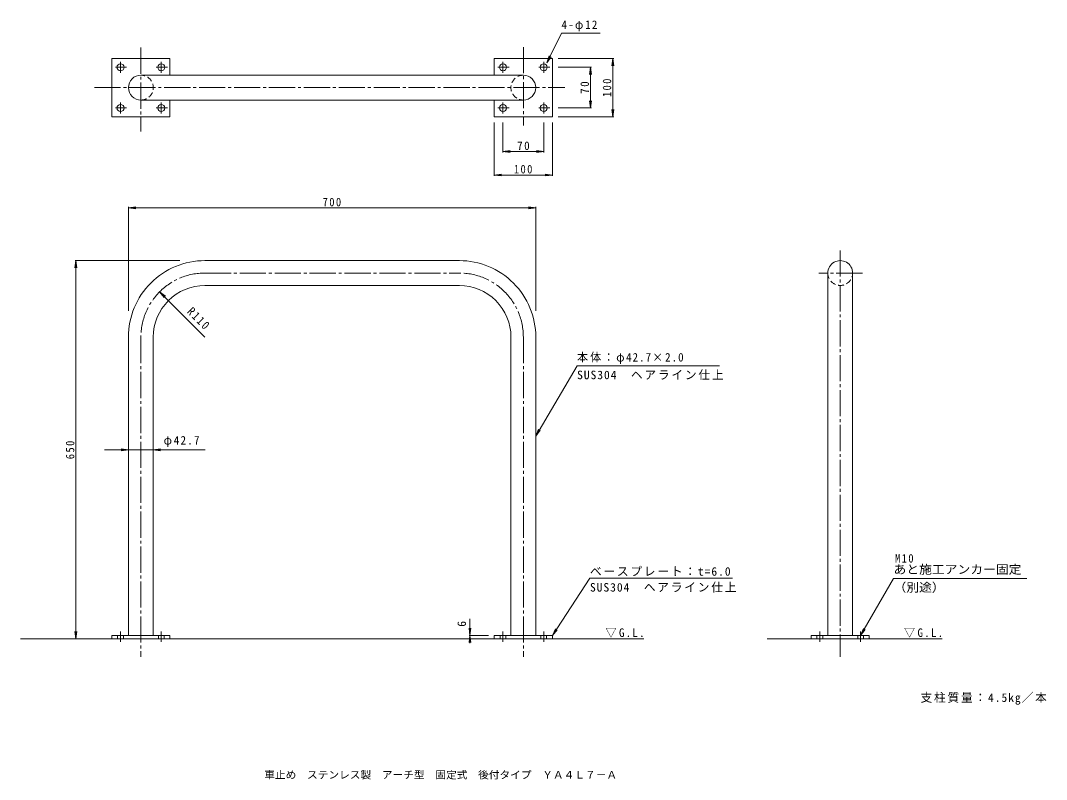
# Model space of a CAD drawing. Units: millimetres at full size, sheet at 1:5. Extents: x -853 to 910, y -678 to 627.
import ezdxf
from ezdxf.enums import TextEntityAlignment as Align

# ---------------------------------------------------------------- set-up
doc = ezdxf.new("R2010")
doc.units = ezdxf.units.MM
doc.header["$LTSCALE"] = 5
doc.linetypes.add('CHAIN2', pattern=[12, 9, -1, 1, -1])
doc.linetypes.add('DASHED2', pattern=[3, 2, -1])
for name, color, linetype, lineweight in [('E-0', 7, 'CHAIN2', 9), ('E-2', 3, 'Continuous', 9), ('E-4', 7, 'Continuous', 9), ('E-5', 7, 'Continuous', 9), ('E-6', 6, 'Continuous', 5)]:
    doc.layers.add(name, color=color, linetype=linetype, lineweight=lineweight)
doc.layers.add('F-5_F-5ﾚｲﾔ', color=2, linetype='Continuous')
doc.styles.add('ＭＳ ゴシック', font='')
doc.styles.get('ＭＳ ゴシック').set_extended_font_data('MS Gothic')

msp = doc.modelspace()

# ---------------------------------------------------------------- linework, layer by layer
at = {"layer": 'E-0'}
for p, q in [((-646.282, 580.109), (-646.282, 436.122)), ((11.018, 580.978), (11.018, 446.399)), ((-681.282, 536.857), (-681.282, 555.747)), ((-611.282, 536.857), (-611.282, 555.747)), ((-23.982, 536.857), (-23.982, 555.747)), ((46.018, 536.857), (46.018, 555.747)), ((-689.937, 546.375), (-670.808, 546.375)), ((-619.937, 546.375), (-600.808, 546.375)), ((-32.637, 546.375), (-13.508, 546.375)), ((37.363, 546.375), (56.492, 546.375)), ((-726.182, 511.375), (82.266, 511.375)), ((-689.937, 476.375), (-670.808, 476.375)), ((-681.282, 466.857), (-681.282, 485.747)), ((-619.937, 476.375), (-600.808, 476.375)), ((-611.282, 466.857), (-611.282, 485.747)), ((-32.637, 476.375), (-13.508, 476.375)), ((-23.982, 466.857), (-23.982, 485.747)), ((37.363, 476.375), (56.492, 476.375)), ((46.018, 466.857), (46.018, 485.747)), ((555.651, 231.624), (555.651, -466.637)), ((-536.281, 192.731), (-98.982, 192.728)), ((593.817, 192.732), (519.086, 192.731)), ((-646.282, 82.731), (-646.282, -466.637)), ((11.018, 82.731), (11.018, -466.637)), ((-681.243, -423.385), (-681.243, -441.052)), ((-611.282, -423.385), (-611.282, -441.052)), ((-23.982, -423.385), (-23.982, -441.052)), ((46.018, -423.385), (46.018, -441.052)), ((520.651, -423.385), (520.651, -441.052)), ((590.651, -423.385), (590.651, -441.052))]:
    msp.add_line(p, q, dxfattribs=at)
at = {"layer": 'E-0', "color": 3, "linetype": 'Continuous'}
for p, q in [((-536.281, 214.081), (-98.982, 214.079)), ((534.301, 192.731), (534.301, -429.919)), ((577.001, 192.731), (577.001, -429.919)), ((-536.281, 171.381), (-98.982, 171.379)), ((-667.632, 82.731), (-667.632, -429.916)), ((-624.932, 82.731), (-624.932, -429.916)), ((-10.332, 82.731), (-10.332, -429.916)), ((32.368, 82.731), (32.368, -429.916)), ((-696.282, -429.916), (-696.243, -429.916)), ((-39.02, -429.916), (-38.982, -429.916)), ((505.613, -429.916), (505.651, -429.916))]:
    msp.add_line(p, q, dxfattribs=at)
for centre, radius, start, end in [((-536.282, 82.731), 131.35, 89.99974, 180), ((-98.982, 82.731), 131.35, 0, 90.00026), ((555.651, 192.731), 21.35, 0.0004, 180.0004), ((-536.282, 82.731), 88.65, 89.99971, 180), ((-98.982, 82.731), 88.65, 0, 90.00029)]:
    msp.add_arc(centre, radius, start, end, dxfattribs=at)
at = {"layer": 'E-0'}
for centre, start, end in [((-536.282, 82.731), 89.99969, 180), ((-98.982, 82.731), 0, 90.00031)]:
    msp.add_arc(centre, 110, start, end, dxfattribs=at)
at = {"layer": 'E-2'}
for p, q in [((-696.282, 561.375), (-696.282, 461.375)), ((-596.282, 561.375), (-696.282, 561.375)), ((-596.282, 532.725), (-596.282, 561.375)), ((-38.982, 561.375), (-38.982, 532.725)), ((61.018, 561.375), (-38.982, 561.375)), ((61.018, 461.375), (61.018, 561.375)), ((-646.282, 532.725), (11.018, 532.725)), ((-646.282, 490.025), (11.018, 490.025)), ((-596.282, 461.375), (-596.282, 490.025)), ((-38.982, 490.025), (-38.982, 461.375)), ((-696.282, 461.375), (-596.282, 461.375)), ((-38.982, 461.375), (61.018, 461.375)), ((-596.282, -435.915), (-596.282, -429.916)), ((-39.02, -429.916), (-39.02, -435.916)), ((-38.982, -429.916), (61.018, -429.916)), ((61.018, -429.916), (61.018, -435.915)), ((505.613, -435.916), (505.613, -429.916)), ((605.651, -429.916), (505.651, -429.916)), ((605.651, -429.916), (605.651, -435.915))]:
    msp.add_line(p, q, dxfattribs=at)
at = {"layer": 'E-2', "linetype": 'DASHED2'}
for p, q in [((-686.243, -429.916), (-686.243, -435.913)), ((-676.243, -429.916), (-676.243, -435.913)), ((-616.282, -429.916), (-616.282, -435.914)), ((-606.282, -429.916), (-606.282, -435.914)), ((-28.982, -429.916), (-28.982, -435.913)), ((-18.982, -429.916), (-18.982, -435.913)), ((41.018, -429.916), (41.018, -435.914)), ((51.018, -429.916), (51.018, -435.914)), ((515.651, -429.916), (515.651, -435.913)), ((525.651, -429.916), (525.651, -435.913)), ((585.651, -429.916), (585.651, -435.914)), ((595.651, -429.916), (595.651, -435.914))]:
    msp.add_line(p, q, dxfattribs=at)
at = {"layer": 'E-2'}
msp.add_lwpolyline([(-696.282, -435.916), (-696.282, -429.916), (-596.282, -429.916)], dxfattribs=at)
for centre in [(-681.282, 546.375), (-611.282, 546.375), (-23.982, 546.375), (46.018, 546.375), (-681.282, 476.375), (-611.282, 476.375), (-23.982, 476.375), (46.018, 476.375)]:
    msp.add_circle(centre, 6, dxfattribs=at)
for centre, start, end in [((-646.282, 511.375), 90, 270), ((11.018, 511.375), 270, 90)]:
    msp.add_arc(centre, 21.35, start, end, dxfattribs=at)
at = {"layer": 'E-2', "linetype": 'DASHED2'}
for centre, start, end in [((-646.282, 511.375), 270, 90), ((11.018, 511.375), 90, 270), ((555.651, 192.731), 180.00051, 0.00051)]:
    msp.add_arc(centre, 21.35, start, end, dxfattribs=at)
at = {"layer": 'E-4'}
for p, q in [((166.277, 561.375), (71.018, 561.375)), ((164.777, 561.375), (163.146, 548.982)), ((164.777, 561.375), (166.409, 548.982)), ((164.777, 561.375), (164.777, 461.375)), ((128.007, 546.375), (71.018, 546.375)), ((126.507, 546.375), (124.875, 533.982)), ((126.507, 546.375), (128.139, 533.982)), ((126.507, 546.375), (126.507, 476.375)), ((128.007, 476.375), (71.018, 476.375)), ((126.507, 476.375), (124.875, 488.768)), ((126.507, 476.375), (128.139, 488.768)), ((166.277, 461.375), (71.018, 461.375)), ((164.777, 461.375), (163.146, 473.768)), ((164.777, 461.375), (166.409, 473.768)), ((-38.982, 359.7), (-38.982, 451.375)), ((-23.982, 399.97), (-23.982, 451.375)), ((46.018, 399.97), (46.018, 451.375)), ((61.018, 359.7), (61.018, 451.375)), ((-23.982, 401.47), (-11.589, 403.102)), ((-23.982, 401.47), (-11.589, 399.839)), ((-23.982, 401.47), (46.018, 401.47)), ((46.018, 401.47), (33.625, 403.102)), ((46.018, 401.47), (33.625, 399.839)), ((-38.982, 361.2), (-26.589, 362.832)), ((-38.982, 361.2), (-26.589, 359.569)), ((-38.982, 361.2), (61.018, 361.2)), ((61.018, 361.2), (48.625, 362.832)), ((61.018, 361.2), (48.625, 359.569)), ((-667.632, 304.727), (-655.239, 306.358)), ((-667.632, 306.227), (-667.632, 127.572)), ((-667.632, 304.727), (32.368, 304.727)), ((-667.632, 304.727), (-655.239, 303.095)), ((32.368, 304.727), (19.975, 306.358)), ((32.368, 304.727), (19.975, 303.095)), ((32.368, 306.227), (32.368, 127.572)), ((-758.021, 214.081), (-759.652, 201.688)), ((-759.521, 214.081), (-579.343, 214.081)), ((-758.021, -435.918), (-758.021, 214.081)), ((-758.021, 214.081), (-756.389, 201.688)), ((-536.282, 82.731), (-614.063, 160.512)), ((-614.063, 160.512), (-604.147, 152.903)), ((-614.063, 160.512), (-606.454, 150.595)), ((-535.591, -110.952), (-708.746, -110.952)), ((-667.632, -110.952), (-680.025, -109.321)), ((-667.632, -110.952), (-680.025, -112.584)), ((-624.932, -110.952), (-612.539, -109.321)), ((-624.932, -110.952), (-612.539, -112.584)), ((-80.752, -429.916), (-80.752, -401.468)), ((-80.752, -429.916), (-82.384, -417.523)), ((-80.752, -429.916), (-79.121, -417.523)), ((-758.021, -435.918), (-759.652, -423.525)), ((-758.021, -435.918), (-756.389, -423.525)), ((-82.252, -429.916), (-49.02, -429.916)), ((-80.752, -429.916), (-79.121, -442.309)), ((-80.752, -435.919), (-80.752, -443.511))]:
    msp.add_line(p, q, dxfattribs=at)
msp.add_lwpolyline([(-80.752, -435.919), (-80.752, -429.916), (-82.384, -442.309)], dxfattribs=at)
at = {"layer": 'E-5'}
for p, q in [((51.622, 554.013), (76.544, 604.705)), ((76.544, 604.705), (142.794, 604.705)), ((51.622, 554.013), (55.625, 565.854)), ((51.622, 554.013), (58.554, 564.414)), ((32.368, -87.359), (103.344, 33.16)), ((103.344, 33.16), (348.344, 33.16)), ((32.368, -87.359), (37.251, -75.853)), ((32.368, -87.359), (40.063, -77.509)), ((61.018, -429.916), (125.46, -331.638)), ((125.46, -331.638), (370.46, -331.638)), ((590.651, -429.916), (647.202, -331.967)), ((647.202, -331.967), (876.519, -331.967)), ((61.018, -429.916), (66.45, -418.657)), ((61.018, -429.916), (69.178, -420.447)), ((590.651, -429.916), (595.435, -418.367)), ((590.651, -429.916), (598.261, -419.999))]:
    msp.add_line(p, q, dxfattribs=at)
at = {"layer": 'E-6'}
for p, q in [((-853.182, -435.918), (-317.632, -435.92)), ((217.918, -435.918), (-317.632, -435.92)), ((555.651, -435.916), (430.251, -435.916)), ((731.051, -435.915), (555.651, -435.916))]:
    msp.add_line(p, q, dxfattribs=at)

# ---------------------------------------------------------------- texts
at = {"layer": 'E-4', "color": 2, "style": 'ＭＳ ゴシック'}
msp.add_text('6', height=14.66, rotation=90, dxfattribs=at).set_placement((-83.252, -415.194), align=Align.BOTTOM_LEFT)
at = {"layer": 'E-4', "color": 2, "char_height": 14.66, "attachment_point": 7, "style": 'ＭＳ ゴシック'}
for s, insert, rotation in [('\\T1.27;\\W0.95;70', (124.007, 500.75), 90), ('\\T1.27;\\W0.9;100', (162.277, 495.125), 90), ('\\T1.28;\\W0.9;R110', (-568, 125.116), 315), ('\\T1.27;\\W0.9;650', (-760.521, -127.169), 90)]:
    msp.add_mtext(s, dxfattribs=dict(at, insert=insert, rotation=rotation))
for s, insert in [('\\T1.27;\\W0.95;70', (0.393, 403.97)), ('\\T1.27;\\W0.9;100', (-5.232, 363.7)), ('\\T1.27;\\W0.9;700', (-333.882, 307.227)), ('\\T1.22;\\W0.95;φ42.7', (-607.279, -105.952))]:
    msp.add_mtext(s, dxfattribs=dict(at, insert=insert))
at = {"layer": 'E-5', "color": 2, "style": 'ＭＳ ゴシック', "width": 1.1}
for s, p in [('あと施工アンカー固定', (647.202, -328.467)), ('（別途）', (647.202, -359.368))]:
    msp.add_text(s, height=14.66, dxfattribs=at).set_placement(p, align=Align.BOTTOM_LEFT)
at = {"layer": 'E-5', "color": 2, "char_height": 14.66, "attachment_point": 7, "style": 'ＭＳ ゴシック'}
for s, insert in [('\\T1.22;\\W0.95;4-φ12', (76.544, 608.205)), ('\\T1.18;\\W0.95;本体：φ42.7×2.0', (103.344, 36.66)), ('\\T1.16;SUS304\u3000ヘアライン仕上', (103.344, 8.71)), ('\\T1.27;\\W0.9;M10', (649.896, -305.11)), ('\\T1.16;ベースプレート：t=6.0', (125.46, -328.138)), ('\\T1.16;SUS304\u3000ヘアライン仕上', (125.46, -356.298)), ('\\T1.22;\\W0.95;▽G.L.', (152.124, -433.986)), ('\\T1.22;\\W0.95;▽G.L.', (665.257, -433.983))]:
    msp.add_mtext(s, dxfattribs=dict(at, insert=insert))
at = {"layer": 'F-5_F-5ﾚｲﾔ', "style": 'ＭＳ ゴシック', "width": 1.05}
msp.add_text('車止め\u3000ステンレス製\u3000アーチ型\u3000固定式\u3000後付タイプ\u3000ＹＡ４Ｌ７－Ａ', height=12.83, dxfattribs=at).set_placement((-434.25, -679.974), align=Align.BOTTOM_LEFT)
at = {"layer": 'F-5_F-5ﾚｲﾔ', "insert": (693.672, -549.054), "char_height": 14.66, "attachment_point": 7, "style": 'ＭＳ ゴシック'}
msp.add_mtext('\\T1.16;支柱質量：4.5kg／本', dxfattribs=at)

doc.saveas('drawing.dxf')
